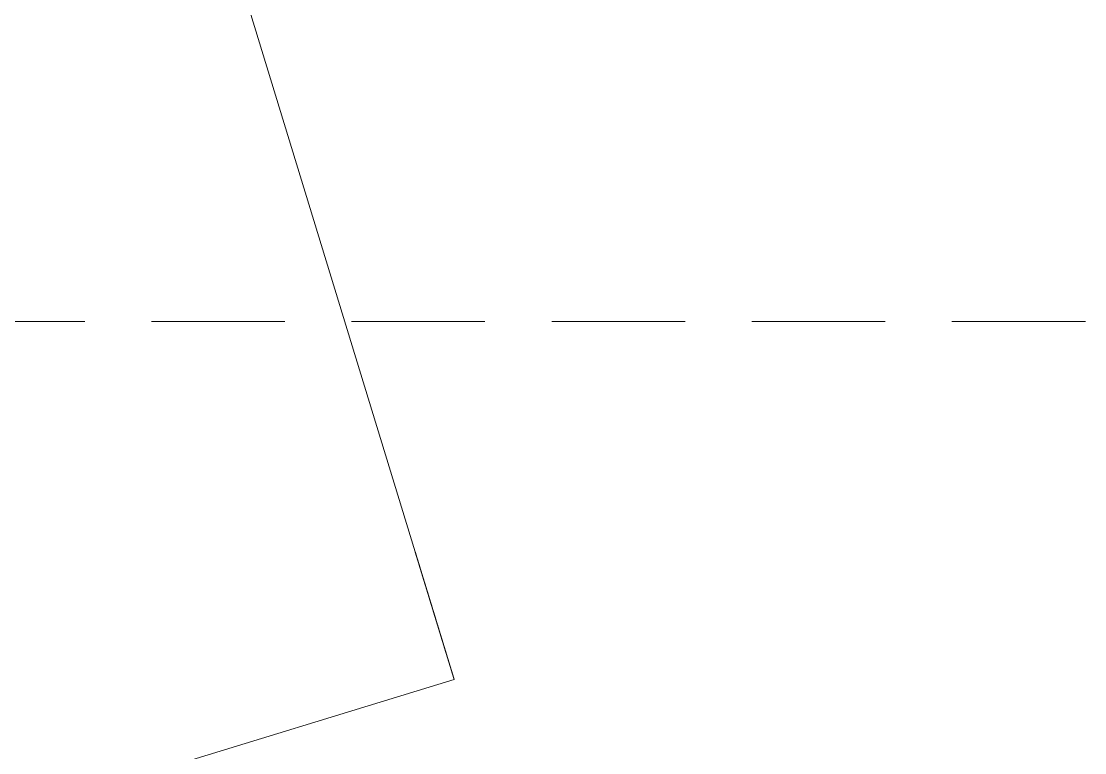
# Model space of a CAD drawing. Extents: x -28639 to -16277, y -1102 to 18050.
# Drawn here: x -20648 to -19851, y 1131 to 1679 of the extents above; entities that cross this region are included whole.
import ezdxf

# ---------------------------------------------------------------- set-up
doc = ezdxf.new("R2010")
doc.units = 0
doc.header["$LTSCALE"] = 5
doc.header["$MEASUREMENT"] = 0
doc.linetypes.add('HIDDEN', pattern=[0.375, 0.25, -0.125])
doc.layers.get('0').update_dxf_attribs({"color": 1, "linetype": 'CONTINUOUS', "lineweight": 13})
doc.layers.add('ArqElet', color=11, linetype='CONTINUOUS', lineweight=5)

msp = doc.modelspace()

# ---------------------------------------------------------------- linework, layer by layer
at = {"color": 4, "linetype": 'HIDDEN', "ltscale": 80}
msp.add_line((-21300.69, 1454.2), (-19453.59, 1454.2), dxfattribs=at)
msp.add_arc((-20994.36, 3923.06), 3099.72, 276.41061, 315.62152, dxfattribs=at)
at = {"layer": 'ArqElet'}
for p, q in [((-20484.45, 1711.63), (-20353.01, 1281.51)), ((-21101.48, 948.23), (-20323.79, 1185.88))]:
    msp.add_line(p, q, dxfattribs=at)
msp.add_lwpolyline([(-20353.01, 1281.51), (-20352.96, 1281.36), (-20352.92, 1281.21), (-20352.87, 1281.06), (-20352.83, 1280.91), (-20352.78, 1280.76), (-20352.74, 1280.61), (-20352.69, 1280.46), (-20352.64, 1280.31), (-20352.6, 1280.16), (-20352.55, 1280.01), (-20352.51, 1279.86), (-20352.46, 1279.71), (-20352.41, 1279.56), (-20352.37, 1279.41), (-20352.32, 1279.26), (-20352.28, 1279.11), (-20352.23, 1278.96), (-20352.19, 1278.81), (-20352.14, 1278.66), (-20352.09, 1278.51), (-20352.05, 1278.36), (-20352, 1278.21), (-20351.96, 1278.06), (-20351.91, 1277.91), (-20351.87, 1277.76), (-20351.82, 1277.61), (-20351.77, 1277.46), (-20351.73, 1277.31), (-20351.68, 1277.16), (-20351.64, 1277.01), (-20351.59, 1276.86), (-20351.54, 1276.71), (-20351.5, 1276.57), (-20351.45, 1276.42), (-20351.41, 1276.27), (-20351.36, 1276.12), (-20351.32, 1275.97), (-20351.27, 1275.82), (-20351.22, 1275.67), (-20351.18, 1275.52), (-20351.13, 1275.37), (-20351.09, 1275.22), (-20351.04, 1275.07), (-20350.99, 1274.92), (-20350.95, 1274.77), (-20350.9, 1274.62), (-20350.86, 1274.47), (-20350.81, 1274.32), (-20350.77, 1274.17), (-20350.72, 1274.02), (-20350.67, 1273.87), (-20350.63, 1273.72), (-20350.58, 1273.57), (-20350.54, 1273.42), (-20350.49, 1273.27), (-20350.45, 1273.12), (-20350.4, 1272.97), (-20350.35, 1272.82), (-20350.31, 1272.67), (-20350.26, 1272.52), (-20350.22, 1272.37), (-20350.17, 1272.22), (-20350.12, 1272.07), (-20350.08, 1271.92), (-20350.03, 1271.77), (-20349.99, 1271.62), (-20349.94, 1271.47), (-20349.9, 1271.32), (-20349.85, 1271.17), (-20349.8, 1271.02), (-20349.76, 1270.87), (-20349.71, 1270.72), (-20349.67, 1270.57), (-20349.62, 1270.42), (-20349.58, 1270.28), (-20349.53, 1270.13), (-20349.49, 1269.98), (-20349.44, 1269.83), (-20349.4, 1269.68), (-20349.35, 1269.54), (-20349.31, 1269.39), (-20349.26, 1269.24), (-20349.21, 1269.09), (-20349.17, 1268.94), (-20349.12, 1268.8), (-20349.08, 1268.65), (-20349.03, 1268.5), (-20348.99, 1268.35), (-20348.94, 1268.2), (-20348.9, 1268.06), (-20348.85, 1267.91), (-20348.81, 1267.76), (-20348.76, 1267.61), (-20348.72, 1267.46), (-20348.67, 1267.32), (-20348.63, 1267.17), (-20348.58, 1267.02), (-20348.54, 1266.87), (-20348.49, 1266.72), (-20348.45, 1266.58), (-20348.4, 1266.43), (-20348.36, 1266.28), (-20348.31, 1266.13), (-20348.27, 1265.98), (-20348.22, 1265.83), (-20348.17, 1265.69), (-20348.13, 1265.54), (-20348.08, 1265.39), (-20348.04, 1265.24), (-20347.99, 1265.09), (-20347.95, 1264.95), (-20347.9, 1264.8), (-20347.86, 1264.65), (-20347.81, 1264.5), (-20347.77, 1264.35), (-20347.72, 1264.21), (-20347.68, 1264.06), (-20347.63, 1263.91), (-20347.59, 1263.76), (-20347.54, 1263.61), (-20347.5, 1263.47), (-20347.45, 1263.32), (-20347.41, 1263.17), (-20347.36, 1263.02), (-20347.32, 1262.87), (-20347.27, 1262.73), (-20347.22, 1262.58), (-20347.18, 1262.43), (-20347.13, 1262.28), (-20347.09, 1262.13), (-20347.04, 1261.99), (-20347, 1261.84), (-20346.95, 1261.69), (-20346.91, 1261.54), (-20346.86, 1261.39), (-20346.82, 1261.25), (-20346.77, 1261.1), (-20346.73, 1260.95), (-20346.68, 1260.8), (-20346.64, 1260.65), (-20346.59, 1260.51), (-20346.55, 1260.36), (-20346.5, 1260.21), (-20346.46, 1260.07), (-20346.41, 1259.92), (-20346.37, 1259.78), (-20346.32, 1259.63), (-20346.28, 1259.49), (-20346.24, 1259.35), (-20346.19, 1259.2), (-20346.15, 1259.06), (-20346.1, 1258.91), (-20346.06, 1258.77), (-20346.02, 1258.62), (-20345.97, 1258.48), (-20345.93, 1258.34), (-20345.88, 1258.19), (-20345.84, 1258.05), (-20345.8, 1257.9), (-20345.75, 1257.76), (-20345.71, 1257.61), (-20345.66, 1257.47), (-20345.62, 1257.33), (-20345.58, 1257.18), (-20345.53, 1257.04), (-20345.49, 1256.89), (-20345.44, 1256.75), (-20345.4, 1256.6), (-20345.35, 1256.46), (-20345.31, 1256.32), (-20345.27, 1256.17), (-20345.22, 1256.03), (-20345.18, 1255.88), (-20345.13, 1255.74), (-20345.09, 1255.59), (-20345.05, 1255.45), (-20345, 1255.31), (-20344.96, 1255.16), (-20344.91, 1255.02), (-20344.87, 1254.87), (-20344.83, 1254.73), (-20344.78, 1254.58), (-20344.74, 1254.44), (-20344.69, 1254.3), (-20344.65, 1254.15), (-20344.61, 1254.01), (-20344.56, 1253.86), (-20344.52, 1253.72), (-20344.47, 1253.57), (-20344.43, 1253.43), (-20344.38, 1253.29), (-20344.34, 1253.14), (-20344.3, 1253), (-20344.25, 1252.85), (-20344.21, 1252.71), (-20344.16, 1252.56), (-20344.12, 1252.42), (-20344.08, 1252.28), (-20344.03, 1252.13), (-20343.99, 1251.99), (-20343.94, 1251.84), (-20343.9, 1251.7), (-20343.86, 1251.55), (-20343.81, 1251.41), (-20343.77, 1251.27), (-20343.72, 1251.12), (-20343.68, 1250.98), (-20343.64, 1250.83), (-20343.59, 1250.69), (-20343.55, 1250.54), (-20343.5, 1250.4), (-20343.46, 1250.26), (-20343.41, 1250.11), (-20343.37, 1249.97), (-20343.33, 1249.83), (-20343.29, 1249.69), (-20343.24, 1249.55), (-20343.2, 1249.41), (-20343.16, 1249.27), (-20343.12, 1249.13), (-20343.07, 1248.99), (-20343.03, 1248.86), (-20342.99, 1248.72), (-20342.95, 1248.58), (-20342.9, 1248.44), (-20342.86, 1248.3), (-20342.82, 1248.16), (-20342.78, 1248.02), (-20342.73, 1247.88), (-20342.69, 1247.75), (-20342.65, 1247.61), (-20342.61, 1247.47), (-20342.57, 1247.33), (-20342.52, 1247.19), (-20342.48, 1247.05), (-20342.44, 1246.91), (-20342.4, 1246.78), (-20342.35, 1246.64), (-20342.31, 1246.5), (-20342.27, 1246.36), (-20342.23, 1246.22), (-20342.18, 1246.08), (-20342.14, 1245.94), (-20342.1, 1245.8), (-20342.06, 1245.67), (-20342.01, 1245.53), (-20341.97, 1245.39), (-20341.93, 1245.25), (-20341.89, 1245.11), (-20341.84, 1244.97), (-20341.8, 1244.83), (-20341.76, 1244.69), (-20341.72, 1244.56), (-20341.67, 1244.42), (-20341.63, 1244.28), (-20341.59, 1244.14), (-20341.55, 1244), (-20341.51, 1243.86), (-20341.46, 1243.72), (-20341.42, 1243.58), (-20341.38, 1243.45), (-20341.34, 1243.31), (-20341.29, 1243.17), (-20341.25, 1243.03), (-20341.21, 1242.89), (-20341.17, 1242.75), (-20341.12, 1242.61), (-20341.08, 1242.47), (-20341.04, 1242.34), (-20341, 1242.2), (-20340.95, 1242.06), (-20340.91, 1241.92), (-20340.87, 1241.78), (-20340.83, 1241.64), (-20340.78, 1241.5), (-20340.74, 1241.37), (-20340.7, 1241.23), (-20340.66, 1241.09), (-20340.62, 1240.95), (-20340.57, 1240.81), (-20340.53, 1240.67), (-20340.49, 1240.53), (-20340.45, 1240.39), (-20340.4, 1240.26), (-20340.36, 1240.12), (-20340.32, 1239.98), (-20340.28, 1239.85), (-20340.24, 1239.72), (-20340.2, 1239.59), (-20340.16, 1239.45), (-20340.12, 1239.32), (-20340.08, 1239.19), (-20340.04, 1239.06), (-20340, 1238.93), (-20339.96, 1238.8), (-20339.92, 1238.67), (-20339.88, 1238.53), (-20339.84, 1238.4), (-20339.8, 1238.27), (-20339.76, 1238.14), (-20339.72, 1238.01), (-20339.68, 1237.88), (-20339.64, 1237.75), (-20339.6, 1237.61), (-20339.56, 1237.48), (-20339.52, 1237.35), (-20339.48, 1237.22), (-20339.44, 1237.09), (-20339.4, 1236.96), (-20339.36, 1236.83), (-20339.32, 1236.69), (-20339.28, 1236.56), (-20339.23, 1236.43), (-20339.19, 1236.3), (-20339.15, 1236.17), (-20339.11, 1236.04), (-20339.07, 1235.91), (-20339.03, 1235.78), (-20338.99, 1235.64), (-20338.95, 1235.51), (-20338.91, 1235.38), (-20338.87, 1235.25), (-20338.83, 1235.12), (-20338.79, 1234.99), (-20338.75, 1234.86), (-20338.71, 1234.72), (-20338.67, 1234.59), (-20338.63, 1234.46), (-20338.59, 1234.33), (-20338.55, 1234.2), (-20338.51, 1234.07), (-20338.47, 1233.94), (-20338.43, 1233.8), (-20338.39, 1233.67), (-20338.35, 1233.54), (-20338.31, 1233.41), (-20338.27, 1233.28), (-20338.23, 1233.15), (-20338.19, 1233.02), (-20338.15, 1232.88), (-20338.11, 1232.75), (-20338.07, 1232.62), (-20338.03, 1232.49), (-20337.99, 1232.36), (-20337.95, 1232.23), (-20337.91, 1232.1), (-20337.87, 1231.96), (-20337.83, 1231.83), (-20337.79, 1231.7), (-20337.75, 1231.57), (-20337.71, 1231.44), (-20337.67, 1231.31), (-20337.63, 1231.18), (-20337.59, 1231.04), (-20337.55, 1230.91), (-20337.51, 1230.78), (-20337.47, 1230.65), (-20337.43, 1230.53), (-20337.39, 1230.4), (-20337.36, 1230.28), (-20337.32, 1230.16), (-20337.28, 1230.04), (-20337.24, 1229.91), (-20337.21, 1229.79), (-20337.17, 1229.67), (-20337.13, 1229.55), (-20337.09, 1229.42), (-20337.06, 1229.3), (-20337.02, 1229.18), (-20336.98, 1229.06), (-20336.94, 1228.93), (-20336.91, 1228.81), (-20336.87, 1228.69), (-20336.83, 1228.57), (-20336.79, 1228.44), (-20336.76, 1228.32), (-20336.72, 1228.2), (-20336.68, 1228.08), (-20336.64, 1227.95), (-20336.61, 1227.83), (-20336.57, 1227.71), (-20336.53, 1227.59), (-20336.49, 1227.47), (-20336.46, 1227.34), (-20336.42, 1227.22), (-20336.38, 1227.1), (-20336.35, 1226.98), (-20336.31, 1226.85), (-20336.27, 1226.73), (-20336.23, 1226.61), (-20336.2, 1226.49), (-20336.16, 1226.36), (-20336.12, 1226.24), (-20336.08, 1226.12), (-20336.05, 1226), (-20336.01, 1225.87), (-20335.97, 1225.75), (-20335.93, 1225.63), (-20335.9, 1225.51), (-20335.86, 1225.38), (-20335.82, 1225.26), (-20335.78, 1225.14), (-20335.75, 1225.02), (-20335.71, 1224.89), (-20335.67, 1224.77), (-20335.63, 1224.65), (-20335.6, 1224.53), (-20335.56, 1224.4), (-20335.52, 1224.28), (-20335.48, 1224.16), (-20335.45, 1224.04), (-20335.41, 1223.91), (-20335.37, 1223.79), (-20335.33, 1223.67), (-20335.3, 1223.55), (-20335.26, 1223.42), (-20335.22, 1223.3), (-20335.19, 1223.18), (-20335.15, 1223.06), (-20335.11, 1222.93), (-20335.07, 1222.81), (-20335.04, 1222.69), (-20335, 1222.57), (-20334.96, 1222.44), (-20334.92, 1222.32), (-20334.89, 1222.2), (-20334.85, 1222.08), (-20334.81, 1221.95), (-20334.77, 1221.84), (-20334.74, 1221.72), (-20334.71, 1221.61), (-20334.67, 1221.5), (-20334.64, 1221.39), (-20334.6, 1221.28), (-20334.57, 1221.17), (-20334.54, 1221.05), (-20334.5, 1220.94), (-20334.47, 1220.83), (-20334.43, 1220.72), (-20334.4, 1220.61), (-20334.36, 1220.49), (-20334.33, 1220.38), (-20334.3, 1220.27), (-20334.26, 1220.16), (-20334.23, 1220.05), (-20334.19, 1219.93), (-20334.16, 1219.82), (-20334.12, 1219.71), (-20334.09, 1219.6), (-20334.06, 1219.49), (-20334.02, 1219.37), (-20333.99, 1219.26), (-20333.95, 1219.15), (-20333.92, 1219.04), (-20333.89, 1218.93), (-20333.85, 1218.81), (-20333.82, 1218.7), (-20333.78, 1218.59), (-20333.75, 1218.48), (-20333.71, 1218.37), (-20333.68, 1218.25), (-20333.65, 1218.14), (-20333.61, 1218.03), (-20333.58, 1217.92), (-20333.54, 1217.81), (-20333.51, 1217.69), (-20333.47, 1217.58), (-20333.44, 1217.47), (-20333.41, 1217.36), (-20333.37, 1217.25), (-20333.34, 1217.13), (-20333.3, 1217.02), (-20333.27, 1216.91), (-20333.24, 1216.8), (-20333.2, 1216.69), (-20333.17, 1216.58), (-20333.13, 1216.46), (-20333.1, 1216.35), (-20333.06, 1216.24), (-20333.03, 1216.13), (-20333, 1216.02), (-20332.96, 1215.9), (-20332.93, 1215.79), (-20332.89, 1215.68), (-20332.86, 1215.57), (-20332.82, 1215.46), (-20332.79, 1215.34), (-20332.76, 1215.23), (-20332.72, 1215.12), (-20332.69, 1215.01), (-20332.65, 1214.9), (-20332.62, 1214.78), (-20332.59, 1214.67), (-20332.55, 1214.56), (-20332.52, 1214.45), (-20332.48, 1214.34), (-20332.45, 1214.22), (-20332.41, 1214.11), (-20332.38, 1214), (-20332.35, 1213.89), (-20332.32, 1213.79), (-20332.28, 1213.69), (-20332.25, 1213.59), (-20332.22, 1213.49), (-20332.19, 1213.39), (-20332.16, 1213.29), (-20332.13, 1213.19), (-20332.1, 1213.09), (-20332.07, 1212.99), (-20332.04, 1212.89), (-20332.01, 1212.79), (-20331.98, 1212.69), (-20331.95, 1212.59), (-20331.92, 1212.49), (-20331.89, 1212.39), (-20331.86, 1212.29), (-20331.83, 1212.19), (-20331.8, 1212.09), (-20331.77, 1211.99), (-20331.73, 1211.89), (-20331.7, 1211.79), (-20331.67, 1211.69), (-20331.64, 1211.59), (-20331.61, 1211.49), (-20331.58, 1211.39), (-20331.55, 1211.29), (-20331.52, 1211.19), (-20331.49, 1211.09), (-20331.46, 1210.99), (-20331.43, 1210.89), (-20331.4, 1210.79), (-20331.37, 1210.69), (-20331.34, 1210.59), (-20331.31, 1210.49), (-20331.28, 1210.39), (-20331.25, 1210.29), (-20331.21, 1210.19), (-20331.18, 1210.09), (-20331.15, 1209.99), (-20331.12, 1209.89), (-20331.09, 1209.79), (-20331.06, 1209.69), (-20331.03, 1209.59), (-20331, 1209.49), (-20330.97, 1209.39), (-20330.94, 1209.29), (-20330.91, 1209.19), (-20330.88, 1209.09), (-20330.85, 1208.99), (-20330.82, 1208.89), (-20330.79, 1208.79), (-20330.76, 1208.69), (-20330.73, 1208.59), (-20330.69, 1208.49), (-20330.66, 1208.39), (-20330.63, 1208.29), (-20330.6, 1208.19), (-20330.57, 1208.09), (-20330.54, 1207.99), (-20330.51, 1207.89), (-20330.48, 1207.79), (-20330.45, 1207.69), (-20330.42, 1207.59), (-20330.39, 1207.49), (-20330.36, 1207.39), (-20330.33, 1207.29), (-20330.3, 1207.18), (-20330.27, 1207.08), (-20330.24, 1206.98), (-20330.21, 1206.88), (-20330.18, 1206.78), (-20330.15, 1206.69), (-20330.12, 1206.61), (-20330.09, 1206.52), (-20330.07, 1206.43), (-20330.04, 1206.34), (-20330.01, 1206.26), (-20329.99, 1206.17), (-20329.96, 1206.08), (-20329.93, 1206), (-20329.91, 1205.91), (-20329.88, 1205.82), (-20329.85, 1205.74), (-20329.83, 1205.65), (-20329.8, 1205.56), (-20329.78, 1205.48), (-20329.75, 1205.39), (-20329.72, 1205.3), (-20329.7, 1205.22), (-20329.67, 1205.13), (-20329.64, 1205.04), (-20329.62, 1204.95), (-20329.59, 1204.87), (-20329.56, 1204.78), (-20329.54, 1204.69), (-20329.51, 1204.61), (-20329.48, 1204.52), (-20329.46, 1204.43), (-20329.43, 1204.35), (-20329.4, 1204.26), (-20329.38, 1204.17), (-20329.35, 1204.09), (-20329.32, 1204), (-20329.3, 1203.91), (-20329.27, 1203.83), (-20329.24, 1203.74), (-20329.22, 1203.65), (-20329.19, 1203.56), (-20329.16, 1203.48), (-20329.14, 1203.39), (-20329.11, 1203.3), (-20329.08, 1203.22), (-20329.06, 1203.13), (-20329.03, 1203.04), (-20329.01, 1202.96), (-20328.98, 1202.87), (-20328.95, 1202.78), (-20328.93, 1202.7), (-20328.9, 1202.61), (-20328.87, 1202.52), (-20328.85, 1202.43), (-20328.82, 1202.35), (-20328.79, 1202.26), (-20328.77, 1202.17), (-20328.74, 1202.09), (-20328.71, 1202), (-20328.69, 1201.91), (-20328.66, 1201.83), (-20328.63, 1201.74), (-20328.61, 1201.65), (-20328.58, 1201.57), (-20328.55, 1201.48), (-20328.53, 1201.39), (-20328.5, 1201.31), (-20328.47, 1201.22), (-20328.45, 1201.13), (-20328.42, 1201.04), (-20328.39, 1200.96), (-20328.37, 1200.87), (-20328.34, 1200.78), (-20328.32, 1200.7), (-20328.29, 1200.61), (-20328.26, 1200.53), (-20328.24, 1200.45), (-20328.22, 1200.38), (-20328.2, 1200.31), (-20328.17, 1200.24), (-20328.15, 1200.16), (-20328.13, 1200.09), (-20328.11, 1200.02), (-20328.09, 1199.94), (-20328.06, 1199.87), (-20328.04, 1199.8), (-20328.02, 1199.73), (-20328, 1199.65), (-20327.97, 1199.58), (-20327.95, 1199.51), (-20327.93, 1199.44), (-20327.91, 1199.36), (-20327.89, 1199.29), (-20327.86, 1199.22), (-20327.84, 1199.15), (-20327.82, 1199.07), (-20327.8, 1199), (-20327.77, 1198.93), (-20327.75, 1198.86), (-20327.73, 1198.78), (-20327.71, 1198.71), (-20327.69, 1198.64), (-20327.66, 1198.56), (-20327.64, 1198.49), (-20327.62, 1198.42), (-20327.6, 1198.35), (-20327.57, 1198.27), (-20327.55, 1198.2), (-20327.53, 1198.13), (-20327.51, 1198.06), (-20327.49, 1197.98), (-20327.46, 1197.91), (-20327.44, 1197.84), (-20327.42, 1197.77), (-20327.4, 1197.69), (-20327.37, 1197.62), (-20327.35, 1197.55), (-20327.33, 1197.48), (-20327.31, 1197.4), (-20327.29, 1197.33), (-20327.26, 1197.26), (-20327.24, 1197.18), (-20327.22, 1197.11), (-20327.2, 1197.04), (-20327.18, 1196.97), (-20327.15, 1196.89), (-20327.13, 1196.82), (-20327.11, 1196.75), (-20327.09, 1196.68), (-20327.06, 1196.6), (-20327.04, 1196.53), (-20327.02, 1196.46), (-20327, 1196.39), (-20326.98, 1196.31), (-20326.95, 1196.24), (-20326.93, 1196.17), (-20326.91, 1196.1), (-20326.89, 1196.02), (-20326.86, 1195.95), (-20326.84, 1195.88), (-20326.82, 1195.8), (-20326.8, 1195.73), (-20326.78, 1195.66), (-20326.75, 1195.59), (-20326.73, 1195.51), (-20326.71, 1195.44), (-20326.69, 1195.37), (-20326.67, 1195.31), (-20326.65, 1195.25), (-20326.63, 1195.19), (-20326.62, 1195.13), (-20326.6, 1195.08), (-20326.58, 1195.02), (-20326.56, 1194.96), (-20326.55, 1194.91), (-20326.53, 1194.85), (-20326.51, 1194.79), (-20326.49, 1194.73), (-20326.47, 1194.68), (-20326.46, 1194.62), (-20326.44, 1194.56), (-20326.42, 1194.5), (-20326.4, 1194.45), (-20326.39, 1194.39), (-20326.37, 1194.33), (-20326.35, 1194.27), (-20326.33, 1194.22), (-20326.32, 1194.16), (-20326.3, 1194.1), (-20326.28, 1194.04), (-20326.26, 1193.99), (-20326.25, 1193.93), (-20326.23, 1193.87), (-20326.21, 1193.81), (-20326.19, 1193.76), (-20326.18, 1193.7), (-20326.16, 1193.64), (-20326.14, 1193.58), (-20326.12, 1193.53), (-20326.11, 1193.47), (-20326.09, 1193.41), (-20326.07, 1193.35), (-20326.05, 1193.3), (-20326.04, 1193.24), (-20326.02, 1193.18), (-20326, 1193.12), (-20325.98, 1193.07), (-20325.97, 1193.01), (-20325.95, 1192.95), (-20325.93, 1192.89), (-20325.91, 1192.84), (-20325.9, 1192.78), (-20325.88, 1192.72), (-20325.86, 1192.66), (-20325.84, 1192.61), (-20325.83, 1192.55), (-20325.81, 1192.49), (-20325.79, 1192.43), (-20325.77, 1192.38), (-20325.75, 1192.32), (-20325.74, 1192.26), (-20325.72, 1192.2), (-20325.7, 1192.15), (-20325.68, 1192.09), (-20325.67, 1192.03), (-20325.65, 1191.97), (-20325.63, 1191.92), (-20325.61, 1191.86), (-20325.6, 1191.8), (-20325.58, 1191.74), (-20325.56, 1191.69), (-20325.54, 1191.63), (-20325.53, 1191.57), (-20325.51, 1191.52), (-20325.49, 1191.46), (-20325.47, 1191.4), (-20325.46, 1191.34), (-20325.44, 1191.29), (-20325.42, 1191.23), (-20325.41, 1191.19), (-20325.4, 1191.15), (-20325.38, 1191.11), (-20325.37, 1191.07), (-20325.36, 1191.02), (-20325.35, 1190.98), (-20325.33, 1190.94), (-20325.32, 1190.9), (-20325.31, 1190.86), (-20325.3, 1190.82), (-20325.28, 1190.78), (-20325.27, 1190.73), (-20325.26, 1190.69), (-20325.24, 1190.65), (-20325.23, 1190.61), (-20325.22, 1190.57), (-20325.21, 1190.53), (-20325.19, 1190.48), (-20325.18, 1190.44), (-20325.17, 1190.4), (-20325.16, 1190.36), (-20325.14, 1190.32), (-20325.13, 1190.28), (-20325.12, 1190.23), (-20325.11, 1190.19), (-20325.09, 1190.15), (-20325.08, 1190.11), (-20325.07, 1190.07), (-20325.05, 1190.03), (-20325.04, 1189.99), (-20325.03, 1189.94), (-20325.02, 1189.9), (-20325, 1189.86), (-20324.99, 1189.82), (-20324.98, 1189.78), (-20324.97, 1189.74), (-20324.95, 1189.69), (-20324.94, 1189.65), (-20324.93, 1189.61), (-20324.91, 1189.57), (-20324.9, 1189.53), (-20324.89, 1189.49), (-20324.88, 1189.44), (-20324.86, 1189.4), (-20324.85, 1189.36), (-20324.84, 1189.32), (-20324.83, 1189.28), (-20324.81, 1189.24), (-20324.8, 1189.2), (-20324.79, 1189.15), (-20324.77, 1189.11), (-20324.76, 1189.07), (-20324.75, 1189.03), (-20324.74, 1188.99), (-20324.72, 1188.95), (-20324.71, 1188.9), (-20324.7, 1188.86), (-20324.69, 1188.82), (-20324.67, 1188.78), (-20324.66, 1188.74), (-20324.65, 1188.7), (-20324.64, 1188.66), (-20324.62, 1188.61), (-20324.61, 1188.57), (-20324.6, 1188.53), (-20324.58, 1188.49), (-20324.57, 1188.45), (-20324.56, 1188.41), (-20324.55, 1188.36), (-20324.53, 1188.32), (-20324.52, 1188.28), (-20324.51, 1188.25), (-20324.5, 1188.23), (-20324.5, 1188.2), (-20324.49, 1188.18), (-20324.48, 1188.15), (-20324.47, 1188.13), (-20324.47, 1188.1), (-20324.46, 1188.08), (-20324.45, 1188.05), (-20324.44, 1188.03), (-20324.44, 1188), (-20324.43, 1187.98), (-20324.42, 1187.95), (-20324.41, 1187.93), (-20324.4, 1187.9), (-20324.4, 1187.88), (-20324.39, 1187.85), (-20324.38, 1187.83), (-20324.37, 1187.8), (-20324.37, 1187.78), (-20324.36, 1187.75), (-20324.35, 1187.73), (-20324.34, 1187.7), (-20324.34, 1187.68), (-20324.33, 1187.65), (-20324.32, 1187.62), (-20324.31, 1187.6), (-20324.31, 1187.57), (-20324.3, 1187.55), (-20324.29, 1187.52), (-20324.28, 1187.5), (-20324.27, 1187.47), (-20324.27, 1187.45), (-20324.26, 1187.42), (-20324.25, 1187.4), (-20324.24, 1187.37), (-20324.24, 1187.35), (-20324.23, 1187.32), (-20324.22, 1187.3), (-20324.21, 1187.27), (-20324.21, 1187.25), (-20324.2, 1187.22), (-20324.19, 1187.2), (-20324.18, 1187.17), (-20324.17, 1187.15), (-20324.17, 1187.12), (-20324.16, 1187.1), (-20324.15, 1187.07), (-20324.14, 1187.05), (-20324.14, 1187.02), (-20324.13, 1187), (-20324.12, 1186.97), (-20324.11, 1186.95), (-20324.11, 1186.92), (-20324.1, 1186.9), (-20324.09, 1186.87), (-20324.08, 1186.85), (-20324.07, 1186.82), (-20324.07, 1186.79), (-20324.06, 1186.77), (-20324.05, 1186.74), (-20324.04, 1186.72), (-20324.04, 1186.69), (-20324.03, 1186.67), (-20324.02, 1186.64), (-20324.01, 1186.62), (-20324.01, 1186.59), (-20324, 1186.57), (-20323.99, 1186.54), (-20323.98, 1186.52), (-20323.97, 1186.49), (-20323.97, 1186.48), (-20323.97, 1186.47), (-20323.96, 1186.46), (-20323.96, 1186.45), (-20323.96, 1186.44), (-20323.96, 1186.43), (-20323.95, 1186.42), (-20323.95, 1186.42), (-20323.95, 1186.41), (-20323.95, 1186.4), (-20323.94, 1186.39), (-20323.94, 1186.38), (-20323.94, 1186.37), (-20323.94, 1186.37), (-20323.93, 1186.36), (-20323.93, 1186.35), (-20323.93, 1186.34), (-20323.93, 1186.33), (-20323.92, 1186.32), (-20323.92, 1186.32), (-20323.92, 1186.31), (-20323.92, 1186.3), (-20323.91, 1186.29), (-20323.91, 1186.28), (-20323.91, 1186.27), (-20323.9, 1186.26), (-20323.9, 1186.26), (-20323.9, 1186.25), (-20323.9, 1186.24), (-20323.89, 1186.23), (-20323.89, 1186.22), (-20323.89, 1186.21), (-20323.89, 1186.21), (-20323.88, 1186.2), (-20323.88, 1186.19), (-20323.88, 1186.18), (-20323.88, 1186.17), (-20323.87, 1186.16), (-20323.87, 1186.16), (-20323.87, 1186.15), (-20323.87, 1186.14), (-20323.86, 1186.13), (-20323.86, 1186.12), (-20323.86, 1186.11), (-20323.86, 1186.1), (-20323.85, 1186.1), (-20323.85, 1186.09), (-20323.85, 1186.08), (-20323.85, 1186.07), (-20323.84, 1186.06), (-20323.84, 1186.05), (-20323.84, 1186.05), (-20323.84, 1186.04), (-20323.83, 1186.03), (-20323.83, 1186.02), (-20323.83, 1186.01), (-20323.83, 1186), (-20323.82, 1186), (-20323.82, 1185.99), (-20323.82, 1185.98), (-20323.81, 1185.97), (-20323.81, 1185.96), (-20323.81, 1185.95), (-20323.81, 1185.94), (-20323.8, 1185.94), (-20323.8, 1185.93), (-20323.8, 1185.92), (-20323.8, 1185.91), (-20323.79, 1185.9), (-20323.79, 1185.89), (-20323.79, 1185.89), (-20323.79, 1185.88)], dxfattribs=at)

doc.saveas('drawing.dxf')
